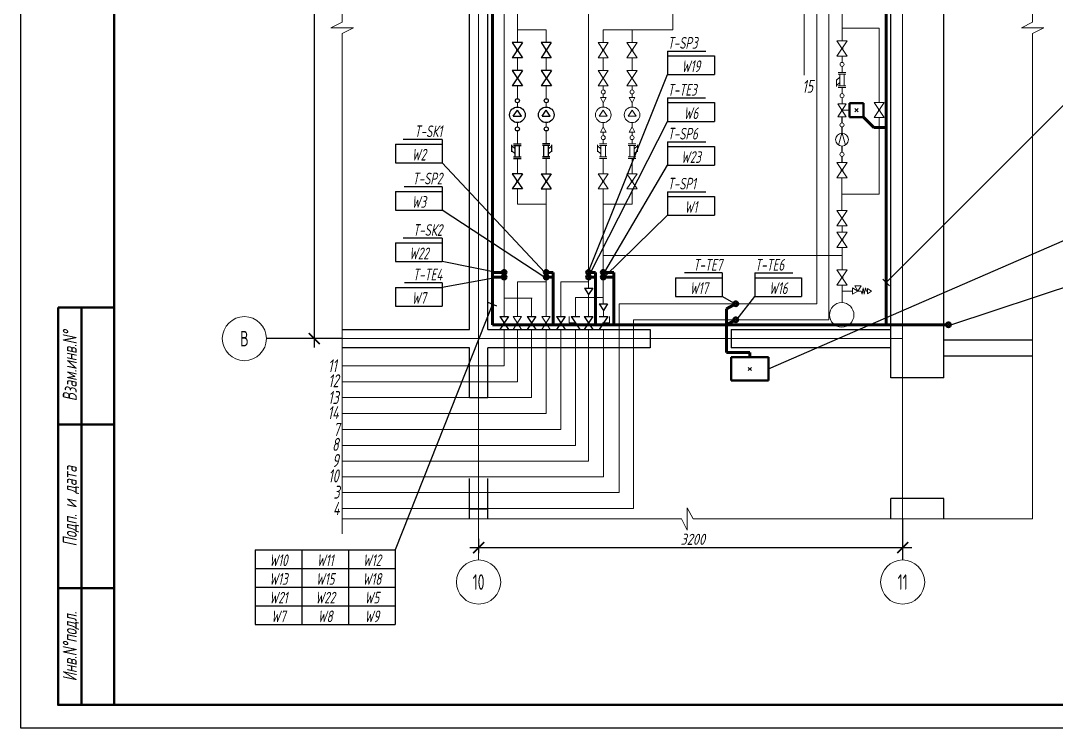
# Model space of a CAD drawing. Extents: x 37 to 1092, y -2983 to -601.
# Drawn here: x 37.2 to 258.7, y -2386.8 to -2235.5 of the extents above; entities that cross this region are included whole.
import ezdxf
from ezdxf.enums import TextEntityAlignment as Align

# ---------------------------------------------------------------- set-up
doc = ezdxf.new("R2010")
doc.units = 0
for name, color, linetype, lineweight in [('EL_DEVICE', 1, 'Continuous', 50), ('EL_KABLE', 9, 'Continuous', 60), ('выноски', 120, 'Continuous', 9), ('кирпич', 7, 'Continuous', 5), ('Оси', 250, 'Continuous', 15)]:
    doc.layers.add(name, color=color, linetype=linetype, lineweight=lineweight)
for name, color, linetype in [('FORMAT', 134, 'Continuous'), ('SYS_PIN', 7, 'Continuous'), ('TEXT', 4, 'Continuous'), ('Перегородки', 13, 'Continuous'), ('РАЗМ', 24, 'Continuous'), ('Размеры', 252, 'Continuous'), ('стены', 7, 'Continuous')]:
    doc.layers.add(name, color=color, linetype=linetype)
doc.styles.add('GOST 2.304', font='CS_Gost2304.shx', dxfattribs={"oblique": 15})
doc.styles.add('R2_5', font='romant.shx', dxfattribs={"width": 0.65, "oblique": 12, "height": 2.5})
doc.styles.get("Standard").update_dxf_attribs({"font": 'romant.shx', "width": 0.65, "oblique": 12})

# ---------------------------------------------------------------- blocks, each defined once
blk = doc.blocks.new('_ArchTick')
at = {"lineweight": 20, "const_width": 0.15}
blk.add_lwpolyline([(-0.5, -0.5), (0.5, 0.5)], dxfattribs=at)
blk = doc.blocks.new('Valve10')
for p, q in [((-1.5, 11), (0, 11.5)), ((1.5, 10.5), (-1.5, 11)), ((-1.5, 10), (1.5, 10.5)), ((1.5, 9.5), (-1.5, 10)), ((0, 11.5), (0, 12)), ((-2.5, 6), (-2.5, 9)), ((-2.5, 9), (0, 7.5)), ((0, 7.5), (-2.5, 6)), ((0, 7.5), (-1.5, 5)), ((-1.5, 5), (1.5, 5)), ((0, 9), (1.5, 9.5)), ((0, 7.5), (0, 9)), ((1.5, 5), (0, 7.5)), ((0, 5), (0, 0))]:
    blk.add_line(p, q)
blk = doc.blocks.new('KIP_AUTOMATION_BOX')
at = {"layer": 'EL_DEVICE'}
for p, q in [((-4, 2.5), (4, 2.5)), ((-4, -2.5), (-4, 2.5)), ((4, 2.5), (4, -2.5)), ((4, -2.5), (-4, -2.5))]:
    blk.add_line(p, q, dxfattribs=at)
blk = doc.blocks.new('CONNECTOR_SQUARE')
at = {"layer": 'SYS_PIN'}
for p, q in [((-0.35, 0.35), (0.35, -0.35)), ((0.35, 0.35), (-0.35, -0.35))]:
    blk.add_line(p, q, dxfattribs=at)
blk = doc.blocks.new('KIP_SENSOR')
at = {"layer": 'EL_DEVICE'}
blk.add_circle((0, 0), 0.5, dxfattribs=at)
blk = doc.blocks.new('KIP_SOLENOID')
at = {"layer": 'EL_DEVICE'}
for p, q in [((-1.5, 1.5), (1.5, 1.5)), ((-1.5, -1.5), (-1.5, 1.5)), ((1.5, 1.5), (1.5, -1.5)), ((1.5, -1.5), (-1.5, -1.5))]:
    blk.add_line(p, q, dxfattribs=at)

msp = doc.modelspace()

# ---------------------------------------------------------------- linework, layer by layer
for p, q in [((142.36, -2240.11), (144.54, -2243.38)), ((144.54, -2240.11), (142.36, -2243.38)), ((144.54, -2240.11), (142.36, -2240.11)), ((148.53, -2240.11), (150.71, -2243.38)), ((150.71, -2240.11), (148.53, -2243.38)), ((150.71, -2240.11), (148.53, -2240.11)), ((175.59, -2241.94), (175.59, -2242.94)), ((175.59, -2241.94), (183.75, -2241.94)), ((144.54, -2243.38), (142.36, -2243.38)), ((150.71, -2243.38), (148.53, -2243.38)), ((175.59, -2242.94), (185.59, -2242.94)), ((175.59, -2242.94), (175.59, -2246.94)), ((185.59, -2242.94), (185.59, -2246.94)), ((222.33, -2291.44), (271.11, -2242.66)), ((142.37, -2246.12), (144.54, -2249.39)), ((144.54, -2246.12), (142.37, -2249.39)), ((144.54, -2246.12), (142.37, -2246.12)), ((148.54, -2246.12), (150.72, -2249.39)), ((150.72, -2246.12), (148.54, -2249.39)), ((150.72, -2246.12), (148.54, -2246.12)), ((158.75, -2288.94), (175.59, -2246.94)), ((175.59, -2246.94), (185.59, -2246.94)), ((144.54, -2249.39), (142.37, -2249.39)), ((150.72, -2249.39), (148.54, -2249.39)), ((175.59, -2251.98), (175.59, -2252.98)), ((175.59, -2251.98), (183.67, -2251.98)), ((175.59, -2252.98), (185.59, -2252.98)), ((175.59, -2252.98), (175.59, -2256.98)), ((185.59, -2252.98), (185.59, -2256.98)), ((142.58, -2255.88), (143.46, -2254.58)), ((144.33, -2255.88), (143.46, -2254.58)), ((148.76, -2255.88), (149.63, -2254.58)), ((150.5, -2255.88), (149.63, -2254.58)), ((142.58, -2255.88), (144.33, -2255.88)), ((148.76, -2255.88), (150.5, -2255.88)), ((158.78, -2289.94), (175.59, -2256.98)), ((175.59, -2256.98), (185.59, -2256.98)), ((117.39, -2261.86), (127.39, -2261.86)), ((117.39, -2261.86), (117.39, -2265.86)), ((127.39, -2260.86), (119.05, -2260.86)), ((127.39, -2260.86), (127.39, -2261.86)), ((127.39, -2261.86), (127.39, -2265.86)), ((142.27, -2263.48), (142.27, -2262)), ((150.8, -2263.48), (150.8, -2262)), ((175.59, -2261.37), (175.59, -2262.37)), ((175.59, -2261.37), (183.75, -2261.37)), ((142.27, -2262.19), (142.96, -2262.85)), ((142.27, -2263.3), (142.96, -2263.96)), ((142.96, -2264.59), (142.96, -2262.12)), ((143.94, -2264.59), (143.94, -2262.12)), ((149.13, -2264.59), (149.13, -2262.12)), ((150.11, -2264.59), (150.11, -2262.12)), ((150.8, -2262.19), (150.11, -2262.85)), ((150.8, -2263.3), (150.11, -2263.96)), ((175.59, -2262.37), (185.59, -2262.37)), ((175.59, -2262.37), (175.59, -2266.37)), ((185.59, -2262.37), (185.59, -2266.37)), ((117.39, -2265.86), (127.39, -2265.86)), ((149.33, -2289.28), (127.39, -2265.86)), ((162.18, -2289.2), (175.59, -2266.37)), ((175.59, -2266.37), (185.59, -2266.37)), ((144.54, -2268.18), (142.36, -2268.18)), ((142.36, -2268.18), (144.54, -2271.45)), ((144.54, -2268.18), (142.36, -2271.45)), ((148.53, -2268.18), (150.71, -2268.18)), ((150.71, -2268.18), (148.53, -2271.45)), ((148.53, -2268.18), (150.71, -2271.45)), ((117.39, -2271.96), (127.39, -2271.96)), ((117.39, -2271.96), (117.39, -2275.96)), ((127.39, -2270.96), (119.22, -2270.96)), ((127.39, -2270.96), (127.39, -2271.96)), ((127.39, -2271.96), (127.39, -2275.96)), ((144.54, -2271.45), (142.36, -2271.45)), ((148.53, -2271.45), (150.71, -2271.45)), ((175.59, -2272.06), (175.59, -2273.06)), ((175.59, -2272.06), (183.75, -2272.06)), ((175.59, -2273.06), (185.59, -2273.06)), ((175.59, -2273.06), (175.59, -2277.06)), ((185.59, -2273.06), (185.59, -2277.06)), ((117.39, -2275.96), (127.39, -2275.96)), ((149.33, -2290.35), (127.39, -2275.96)), ((162.12, -2290.22), (175.59, -2277.06)), ((175.59, -2277.06), (185.59, -2277.06)), ((197.17, -2309.95), (271.11, -2277.75)), ((117.39, -2282.98), (127.39, -2282.98)), ((117.39, -2282.98), (117.39, -2286.98)), ((127.39, -2281.98), (119.05, -2281.98)), ((127.39, -2281.98), (127.39, -2282.98)), ((127.39, -2282.98), (127.39, -2286.98)), ((117.39, -2286.98), (127.39, -2286.98)), ((140.44, -2289.63), (127.39, -2286.98)), ((140.33, -2290.14), (127.39, -2292.51)), ((140.33, -2290.14), (140.33, -2290.14)), ((140.44, -2289.63), (140.44, -2289.63)), ((149.33, -2289.28), (149.33, -2289.28)), ((149.33, -2290.35), (149.33, -2290.35)), ((158.75, -2288.94), (158.75, -2288.94)), ((158.78, -2289.94), (158.78, -2289.94)), ((162.12, -2290.22), (162.12, -2290.22)), ((162.18, -2289.2), (162.18, -2289.2)), ((177.29, -2290.42), (187.29, -2290.42)), ((177.29, -2290.42), (177.29, -2294.42)), ((187.29, -2289.42), (179.21, -2289.42)), ((187.29, -2289.42), (187.29, -2290.42)), ((187.29, -2290.42), (187.29, -2294.42)), ((194.27, -2289.42), (194.27, -2290.42)), ((194.27, -2289.42), (202.36, -2289.42)), ((194.27, -2290.42), (204.27, -2290.42)), ((194.27, -2290.42), (194.27, -2294.42)), ((204.27, -2290.42), (204.27, -2294.42)), ((221.62, -2290.73), (223.04, -2292.14)), ((236.17, -2300.48), (271.11, -2288.96)), ((117.39, -2292.51), (127.39, -2292.51)), ((117.39, -2292.51), (117.39, -2296.51)), ((127.39, -2291.51), (119.3, -2291.51)), ((127.39, -2291.51), (127.39, -2292.51)), ((127.39, -2292.51), (127.39, -2296.51)), ((157.79, -2292.65), (159.61, -2292.65)), ((157.79, -2292.65), (158.7, -2294.02)), ((159.61, -2292.65), (158.7, -2294.02)), ((177.29, -2294.42), (187.29, -2294.42)), ((189.88, -2295.94), (187.29, -2294.42)), ((190.44, -2299.29), (194.27, -2294.42)), ((194.27, -2294.42), (204.27, -2294.42)), ((138.15, -2296.12), (117.34, -2348.62)), ((117.39, -2296.51), (127.39, -2296.51)), ((139.08, -2296.49), (137.22, -2295.75)), ((160.93, -2296.05), (162.76, -2296.05)), ((160.93, -2296.05), (161.85, -2297.41)), ((162.76, -2296.05), (161.85, -2297.41)), ((189.88, -2295.94), (189.88, -2295.94)), ((139.71, -2298.74), (141.53, -2298.74)), ((139.71, -2298.74), (141.53, -2301.48)), ((141.53, -2298.74), (139.71, -2301.48)), ((145.58, -2298.74), (147.4, -2298.74)), ((145.58, -2298.74), (147.4, -2301.48)), ((147.4, -2298.74), (145.58, -2301.48)), ((151.84, -2298.74), (153.67, -2298.74)), ((151.84, -2298.74), (153.67, -2301.48)), ((153.67, -2298.74), (151.84, -2301.48)), ((154.95, -2298.74), (156.78, -2298.74)), ((154.95, -2298.74), (156.78, -2301.48)), ((157.76, -2298.74), (159.58, -2298.74)), ((157.76, -2298.74), (159.58, -2301.48)), ((159.58, -2298.74), (157.76, -2301.48)), ((160.94, -2298.74), (162.77, -2298.74)), ((162.77, -2298.74), (160.94, -2301.48)), ((190.44, -2299.29), (190.44, -2299.29)), ((139.71, -2301.48), (141.53, -2301.48)), ((145.58, -2301.48), (147.4, -2301.48)), ((151.84, -2301.48), (153.67, -2301.48)), ((154.95, -2301.48), (156.78, -2301.48)), ((157.76, -2301.48), (159.58, -2301.48)), ((160.94, -2301.48), (162.77, -2301.48)), ((236.17, -2300.48), (236.17, -2300.48)), ((234.67, -2303.75), (253.66, -2303.75)), ((234.67, -2307.15), (253.66, -2307.15)), ((197.17, -2309.95), (197.17, -2309.95)), ((87.34, -2348.62), (117.34, -2348.62)), ((87.34, -2348.62), (87.34, -2364.62)), ((97.34, -2348.62), (97.34, -2364.62)), ((107.34, -2348.62), (107.34, -2364.62)), ((117.34, -2348.62), (117.34, -2364.62)), ((87.34, -2352.62), (117.34, -2352.62)), ((87.34, -2356.62), (117.34, -2356.62)), ((87.34, -2360.62), (117.34, -2360.62)), ((87.34, -2364.62), (117.34, -2364.62))]:
    msp.add_line(p, q)
for centre in [(143.46, -2255.58), (149.63, -2255.58)]:
    msp.add_circle(centre, 1.67)
at = {"layer": 'EL_KABLE'}
for p, q in [((138.15, -2300.48), (138.15, -2144.29)), ((222.33, -2300.48), (222.33, -2144.29)), ((138.15, -2300.48), (138.15, -2158)), ((138.15, -2300.48), (138.15, -2159.58)), ((138.15, -2300.48), (138.15, -2186.22)), ((138.15, -2300.48), (138.15, -2197.08)), ((222.33, -2300.48), (222.33, -2196.37)), ((138.15, -2300.48), (138.15, -2210.51)), ((138.15, -2300.48), (138.15, -2211.85)), ((138.15, -2300.48), (138.15, -2213.64)), ((138.15, -2300.48), (138.15, -2213.64)), ((138.15, -2300.48), (138.15, -2216.8)), ((219.7, -2258.31), (217.5, -2256.11)), ((222.33, -2258.31), (219.7, -2258.31)), ((222.33, -2300.48), (222.33, -2258.31)), ((138.15, -2300.48), (138.15, -2289.28)), ((138.15, -2289.28), (140.12, -2289.28)), ((138.15, -2300.48), (138.15, -2290.28)), ((138.15, -2290.28), (140.12, -2290.28)), ((151.1, -2289.28), (150.12, -2289.28)), ((151.1, -2290.28), (150.12, -2290.28)), ((151.1, -2300.48), (151.1, -2289.28)), ((151.1, -2300.48), (151.1, -2290.28)), ((160.2, -2289.28), (159.2, -2289.28)), ((160.2, -2290.28), (159.2, -2290.28)), ((160.2, -2300.48), (160.2, -2289.28)), ((160.2, -2300.48), (160.2, -2290.28)), ((164.12, -2289.28), (162.31, -2289.28)), ((164.12, -2290.28), (162.31, -2290.28)), ((164.12, -2300.48), (164.12, -2289.28)), ((164.12, -2300.48), (164.12, -2290.28)), ((188.17, -2297.07), (189.73, -2296.24)), ((188.17, -2306.45), (188.17, -2297.07)), ((188.17, -2300.48), (189.73, -2299.64)), ((188.17, -2300.48), (138.15, -2300.48)), ((188.17, -2300.48), (138.15, -2300.48)), ((188.17, -2300.48), (138.15, -2300.48)), ((188.17, -2300.48), (138.15, -2300.48)), ((188.17, -2300.48), (138.15, -2300.48)), ((188.17, -2300.48), (138.15, -2300.48)), ((188.17, -2300.48), (138.15, -2300.48)), ((188.17, -2300.48), (138.15, -2300.48)), ((188.17, -2300.48), (138.15, -2300.48)), ((188.17, -2300.48), (138.15, -2300.48)), ((188.17, -2300.48), (138.15, -2300.48)), ((188.17, -2300.48), (138.15, -2300.48)), ((188.17, -2300.48), (151.1, -2300.48)), ((188.17, -2300.48), (151.1, -2300.48)), ((188.17, -2300.48), (160.2, -2300.48)), ((188.17, -2300.48), (160.2, -2300.48)), ((188.17, -2300.48), (164.12, -2300.48)), ((188.17, -2300.48), (164.12, -2300.48)), ((188.17, -2306.45), (188.17, -2300.48)), ((188.17, -2306.45), (188.17, -2300.48)), ((188.17, -2306.45), (188.17, -2300.48)), ((188.17, -2306.45), (188.17, -2300.48)), ((188.17, -2300.48), (235.17, -2300.48)), ((188.17, -2306.45), (188.17, -2300.48)), ((188.17, -2306.45), (188.17, -2300.48)), ((188.17, -2306.45), (188.17, -2300.48)), ((188.17, -2306.45), (188.17, -2300.48)), ((188.17, -2306.45), (188.17, -2300.48)), ((188.17, -2306.45), (188.17, -2300.48)), ((188.17, -2306.45), (188.17, -2300.48)), ((188.17, -2306.45), (188.17, -2300.48)), ((188.17, -2306.45), (188.17, -2300.48)), ((188.17, -2300.48), (222.33, -2300.48)), ((188.17, -2306.45), (188.17, -2300.48)), ((188.17, -2306.45), (188.17, -2300.48)), ((188.17, -2306.45), (188.17, -2300.48)), ((188.17, -2306.45), (188.17, -2300.48)), ((188.17, -2306.45), (188.17, -2300.48)), ((188.17, -2306.45), (188.17, -2300.48)), ((188.17, -2300.48), (222.33, -2300.48)), ((188.17, -2306.45), (188.17, -2300.48)), ((188.17, -2306.45), (188.17, -2300.48)), ((188.17, -2306.45), (188.17, -2300.48)), ((188.17, -2306.45), (188.17, -2300.48)), ((188.17, -2300.48), (222.33, -2300.48)), ((193.17, -2306.45), (188.17, -2306.45)), ((193.17, -2306.45), (188.17, -2306.45)), ((193.17, -2306.45), (188.17, -2306.45)), ((193.17, -2306.45), (188.17, -2306.45)), ((193.17, -2306.45), (188.17, -2306.45)), ((193.17, -2306.45), (188.17, -2306.45)), ((193.17, -2306.45), (188.17, -2306.45)), ((193.17, -2306.45), (188.17, -2306.45)), ((193.17, -2306.45), (188.17, -2306.45)), ((193.17, -2306.45), (188.17, -2306.45)), ((193.17, -2306.45), (188.17, -2306.45)), ((193.17, -2306.45), (188.17, -2306.45)), ((193.17, -2306.45), (188.17, -2306.45)), ((193.17, -2306.45), (188.17, -2306.45)), ((193.17, -2306.45), (188.17, -2306.45)), ((193.17, -2306.45), (188.17, -2306.45)), ((193.17, -2306.45), (188.17, -2306.45)), ((193.17, -2306.45), (188.17, -2306.45)), ((193.17, -2306.45), (188.17, -2306.45)), ((193.17, -2306.45), (188.17, -2306.45)), ((193.17, -2306.45), (188.17, -2306.45)), ((193.17, -2306.45), (188.17, -2306.45)), ((193.17, -2306.45), (188.17, -2306.45)), ((193.17, -2306.45), (188.17, -2306.45)), ((193.17, -2307.45), (193.17, -2306.45)), ((193.17, -2307.45), (193.17, -2306.45)), ((193.17, -2307.45), (193.17, -2306.45)), ((193.17, -2307.45), (193.17, -2306.45)), ((193.17, -2307.45), (193.17, -2306.45)), ((193.17, -2307.45), (193.17, -2306.45)), ((193.17, -2307.45), (193.17, -2306.45)), ((193.17, -2307.45), (193.17, -2306.45)), ((193.17, -2307.45), (193.17, -2306.45)), ((193.17, -2307.45), (193.17, -2306.45)), ((193.17, -2307.45), (193.17, -2306.45)), ((193.17, -2307.45), (193.17, -2306.45)), ((193.17, -2307.45), (193.17, -2306.45)), ((193.17, -2307.45), (193.17, -2306.45)), ((193.17, -2307.45), (193.17, -2306.45)), ((193.17, -2307.45), (193.17, -2306.45)), ((193.17, -2307.45), (193.17, -2306.45)), ((193.17, -2307.45), (193.17, -2306.45)), ((193.17, -2307.45), (193.17, -2306.45)), ((193.17, -2307.45), (193.17, -2306.45)), ((193.17, -2307.45), (193.17, -2306.45)), ((193.17, -2307.45), (193.17, -2306.45)), ((193.17, -2307.45), (193.17, -2306.45)), ((193.17, -2307.45), (193.17, -2306.45))]:
    msp.add_line(p, q, dxfattribs=at)
at = {"layer": 'FORMAT', "lineweight": 50}
for p, q in [((50.2, -2296.82), (50.2, -2381.82)), ((57.2, -2321.82), (45.2, -2321.82)), ((57.2, -2356.82), (45.2, -2356.82))]:
    msp.add_line(p, q, dxfattribs=at)
at = {"layer": 'FORMAT'}
msp.add_lwpolyline([(37.2, -2089.82), (457.2, -2089.82), (457.2, -2386.82), (37.2, -2386.82)], close=True, dxfattribs=at)
at = {"layer": 'FORMAT', "lineweight": 50}
for points in [[(57.2, -2381.82), (57.2, -2094.82), (452.2, -2094.82), (452.2, -2381.82)], [(45.2, -2296.82), (57.2, -2296.82), (57.2, -2381.82), (45.2, -2381.82)]]:
    msp.add_lwpolyline(points, close=True, dxfattribs=at)
at = {"layer": 'выноски'}
for p, q in [((103.56, -2236.99), (105.96, -2235.77)), ((108.36, -2236.99), (103.56, -2236.99)), ((105.96, -2238.21), (108.36, -2236.99)), ((251.27, -2236.99), (253.66, -2235.77)), ((256.06, -2236.99), (251.27, -2236.99)), ((253.66, -2238.21), (256.06, -2236.99)), ((179.81, -2344.43), (179.81, -2339.63)), ((179.81, -2339.63), (181.04, -2342.03)), ((178.59, -2342.03), (179.81, -2344.43))]:
    msp.add_line(p, q, dxfattribs=at)
at = {"layer": 'кирпич'}
for p, q in [((211.82, -2243.03), (214, -2239.77)), ((214, -2243.03), (211.82, -2239.77)), ((214, -2239.77), (211.82, -2239.77)), ((160.72, -2240.11), (162.9, -2243.38)), ((162.9, -2240.11), (160.72, -2243.38)), ((162.9, -2240.11), (160.72, -2240.11)), ((166.89, -2240.11), (169.07, -2243.38)), ((169.07, -2240.11), (166.89, -2243.38)), ((169.07, -2240.11), (166.89, -2240.11)), ((162.9, -2243.38), (160.72, -2243.38)), ((169.07, -2243.38), (166.89, -2243.38)), ((214, -2243.03), (211.82, -2243.03)), ((160.73, -2246.12), (162.91, -2249.39)), ((162.91, -2246.12), (160.73, -2249.39)), ((162.91, -2246.12), (160.73, -2246.12)), ((166.9, -2246.12), (169.08, -2249.39)), ((169.08, -2246.12), (166.9, -2249.39)), ((169.08, -2246.12), (166.9, -2246.12)), ((211.73, -2248.19), (212.42, -2247.53)), ((211.73, -2248.01), (211.73, -2249.49)), ((211.73, -2249.3), (212.42, -2248.64)), ((212.1, -2246.56), (213.73, -2246.56)), ((212.1, -2246.91), (213.73, -2246.91)), ((212.42, -2246.91), (212.42, -2249.37)), ((213.4, -2246.91), (213.4, -2249.37)), ((162.91, -2249.39), (160.73, -2249.39)), ((169.08, -2249.39), (166.9, -2249.39)), ((212.1, -2249.37), (213.73, -2249.37)), ((212.1, -2249.72), (213.73, -2249.72)), ((162.43, -2251.86), (161.22, -2251.86)), ((161.82, -2252.99), (161.22, -2251.86)), ((161.82, -2252.99), (162.43, -2251.86)), ((168.6, -2251.86), (167.39, -2251.86)), ((167.99, -2252.99), (167.39, -2251.86)), ((167.99, -2252.99), (168.6, -2251.86)), ((219.76, -2256.19), (221.94, -2252.92)), ((221.94, -2256.19), (219.76, -2252.92)), ((221.94, -2252.92), (219.76, -2252.92)), ((160.95, -2255.88), (161.82, -2254.58)), ((162.69, -2255.88), (161.82, -2254.58)), ((167.12, -2255.88), (167.99, -2254.58)), ((168.86, -2255.88), (167.99, -2254.58)), ((213.82, -2253.25), (211.99, -2253.25)), ((213.82, -2255.99), (211.99, -2253.25)), ((211.99, -2255.99), (213.82, -2253.25)), ((214.5, -2254.61), (212.91, -2254.61)), ((160.95, -2255.88), (162.69, -2255.88)), ((167.12, -2255.88), (168.86, -2255.88)), ((213.82, -2255.99), (211.99, -2255.99)), ((221.94, -2256.19), (219.76, -2256.19)), ((161.82, -2258.17), (161.22, -2259.3)), ((162.43, -2259.3), (161.22, -2259.3)), ((161.82, -2258.17), (162.43, -2259.3)), ((167.99, -2258.17), (167.39, -2259.3)), ((168.6, -2259.3), (167.39, -2259.3)), ((167.99, -2258.17), (168.6, -2259.3)), ((212.13, -2262.04), (212.9, -2259.51)), ((213.68, -2262.04), (212.91, -2259.51)), ((160.63, -2263.48), (160.63, -2262)), ((161, -2261.77), (162.62, -2261.77)), ((168.8, -2261.77), (167.17, -2261.77)), ((169.16, -2263.48), (169.16, -2262)), ((160.63, -2262.19), (161.32, -2262.85)), ((160.63, -2263.3), (161.32, -2263.96)), ((161, -2262.12), (162.62, -2262.12)), ((161.32, -2264.59), (161.32, -2262.12)), ((162.3, -2264.59), (162.3, -2262.12)), ((168.8, -2262.12), (167.17, -2262.12)), ((167.49, -2264.59), (167.49, -2262.12)), ((168.47, -2264.59), (168.47, -2262.12)), ((169.16, -2262.19), (168.47, -2262.85)), ((169.16, -2263.3), (168.47, -2263.96)), ((161, -2264.59), (162.62, -2264.59)), ((161, -2264.94), (162.62, -2264.94)), ((168.8, -2264.59), (167.17, -2264.59)), ((168.8, -2264.94), (167.17, -2264.94)), ((211.81, -2269.06), (213.99, -2265.8)), ((213.99, -2269.06), (211.81, -2265.8)), ((213.99, -2265.8), (211.81, -2265.8)), ((162.9, -2268.18), (160.72, -2268.18)), ((160.72, -2268.18), (162.9, -2271.45)), ((162.9, -2268.18), (160.72, -2271.45)), ((166.89, -2268.18), (169.07, -2268.18)), ((169.07, -2268.18), (166.89, -2271.45)), ((166.89, -2268.18), (169.07, -2271.45)), ((213.99, -2269.06), (211.81, -2269.06)), ((162.9, -2271.45), (160.72, -2271.45)), ((166.89, -2271.45), (169.07, -2271.45)), ((214, -2279.32), (211.82, -2276.05)), ((211.82, -2279.32), (214, -2276.05)), ((211.82, -2276.05), (214, -2276.05)), ((211.82, -2279.32), (214, -2279.32)), ((214, -2283.96), (211.82, -2280.69)), ((211.82, -2283.96), (214, -2280.69)), ((211.82, -2280.69), (214, -2280.69)), ((211.82, -2283.96), (214, -2283.96)), ((214, -2292.02), (211.82, -2288.75)), ((211.82, -2292.02), (214, -2288.75)), ((211.82, -2288.75), (214, -2288.75)), ((211.82, -2292.02), (214, -2292.02)), ((219.24, -2293.3, -2.28), (218.35, -2292.71, -2.28)), ((218.35, -2293.89, -2.28), (218.35, -2292.71, -2.28)), ((219.24, -2293.3, -2.28), (218.35, -2293.89, -2.28)), ((142.54, -2298.74), (144.36, -2298.74)), ((142.54, -2298.74), (144.36, -2301.48)), ((144.36, -2298.74), (142.54, -2301.48)), ((148.67, -2298.74), (150.5, -2298.74)), ((148.67, -2298.74), (150.5, -2301.48)), ((150.5, -2298.74), (148.67, -2301.48)), ((142.54, -2301.48), (144.36, -2301.48)), ((148.67, -2301.48), (150.5, -2301.48))]:
    msp.add_line(p, q, dxfattribs=at)
for points in [[(212.91, -2239.77), (212.91, -2156.09)], [(207.53, -2161.58), (207.53, -2296)], [(210.08, -2168.09), (210.08, -2299.41)], [(176.69, -2213.23), (176.69, -2237.37)], [(204.83, -2211.47), (204.83, -2247.08)], [(140.62, -2298.74), (140.62, -2222.29)], [(143.46, -2237.37), (143.46, -2225.13)], [(158.7, -2292.03), (158.7, -2228.11)], [(143.45, -2240.11), (143.45, -2237.37)], [(149.63, -2237.37), (143.46, -2237.37)], [(143.46, -2237.37), (143.46, -2240.11)], [(149.62, -2240.11), (149.62, -2237.37)], [(149.63, -2237.37), (149.63, -2240.11)], [(176.69, -2237.37), (161.81, -2237.37)], [(161.81, -2240.11), (161.81, -2237.37)], [(161.82, -2237.37), (161.82, -2240.11)], [(167.98, -2240.11), (167.98, -2237.37)], [(167.99, -2237.37), (167.99, -2240.11)], [(220.85, -2237.04), (212.91, -2237.04)], [(220.85, -2237.04), (220.85, -2252.92)], [(143.45, -2243.38), (143.45, -2246.12)], [(143.46, -2246.12), (143.46, -2243.38)], [(149.62, -2243.38), (149.62, -2246.12)], [(149.63, -2246.12), (149.63, -2243.38)], [(161.81, -2243.38), (161.81, -2246.12)], [(161.82, -2246.12), (161.82, -2243.38)], [(167.98, -2243.38), (167.98, -2246.12)], [(167.99, -2246.12), (167.99, -2243.38)], [(212.91, -2243.03), (212.91, -2244.36)], [(212.91, -2246.56), (212.91, -2245.23)], [(143.45, -2252.13), (143.45, -2249.39)], [(143.46, -2249.39), (143.46, -2252.13)], [(149.62, -2252.13), (149.62, -2249.39)], [(149.63, -2249.39), (149.63, -2252.13)], [(161.82, -2249.39), (161.82, -2250.26)], [(167.99, -2249.39), (167.99, -2250.26)], [(212.91, -2249.72), (212.91, -2251.05)], [(212.92, -2251.05), (212.92, -2249.72)], [(143.46, -2252.99), (143.46, -2253.9)], [(149.63, -2252.99), (149.63, -2253.9)], [(161.82, -2251.86), (161.82, -2251.13)], [(161.82, -2252.99), (161.82, -2253.9)], [(167.99, -2251.86), (167.99, -2251.13)], [(167.99, -2252.99), (167.99, -2253.9)], [(212.91, -2253.25), (212.91, -2251.92)], [(212.92, -2251.92), (212.92, -2253.25)], [(143.46, -2257.25), (143.46, -2258.17)], [(149.63, -2257.25), (149.63, -2258.17)], [(161.82, -2258.17), (161.82, -2257.25)], [(167.99, -2258.17), (167.99, -2257.25)], [(212.9, -2255.99), (212.9, -2257.31)], [(212.91, -2257.31), (212.91, -2255.99)], [(220.85, -2272.56), (220.85, -2256.19)], [(143.45, -2259.03), (143.45, -2261.77)], [(143.46, -2261.77), (143.46, -2259.03)], [(149.62, -2259.03), (149.62, -2261.77)], [(149.63, -2261.77), (149.63, -2259.03)], [(161.82, -2259.3), (161.82, -2260.03)], [(167.99, -2259.3), (167.99, -2260.03)], [(212.9, -2259.51), (212.9, -2258.18)], [(212.91, -2258.18), (212.91, -2259.51)], [(161.82, -2261.77), (161.82, -2260.9)], [(167.99, -2261.77), (167.99, -2260.9)], [(212.9, -2262.27), (212.9, -2263.6)], [(212.91, -2263.6), (212.91, -2262.27)], [(143.45, -2264.94), (143.45, -2268.18)], [(149.62, -2264.94), (149.62, -2268.18)], [(161.81, -2264.94), (161.81, -2268.18)], [(167.98, -2264.94), (167.98, -2268.18)], [(212.9, -2265.8), (212.9, -2264.47)], [(212.91, -2264.47), (212.91, -2265.8)], [(212.9, -2269.06), (212.9, -2276.05)], [(143.45, -2274.69), (143.45, -2271.45)], [(149.62, -2274.69), (149.62, -2271.45)], [(161.81, -2274.69), (161.81, -2271.45)], [(167.98, -2274.69), (167.98, -2271.45)], [(220.85, -2272.56), (212.91, -2272.56)], [(149.62, -2274.69), (143.45, -2274.69)], [(149.62, -2274.69), (149.62, -2298.74)], [(161.81, -2274.69), (161.81, -2296.05)], [(167.98, -2274.69), (161.81, -2274.69)], [(212.91, -2280.69), (212.91, -2279.32)], [(212.91, -2279.32), (212.91, -2280.69)], [(212.91, -2283.96), (212.91, -2285.78)], [(212.91, -2285.78), (212.91, -2283.96)], [(212.91, -2285.65), (161.81, -2285.65)], [(212.91, -2288.75), (212.91, -2285.65)], [(149.62, -2291.28), (143.45, -2291.28)], [(143.45, -2298.74), (143.45, -2291.28)], [(152.75, -2298.74), (152.75, -2291.28)], [(158.7, -2291.28), (152.75, -2291.28)], [(158.7, -2292.65), (158.7, -2292.03)], [(146.6, -2294.77), (140.62, -2294.77)], [(146.49, -2294.77), (146.49, -2298.74)], [(155.86, -2294.68), (155.86, -2298.74)], [(161.85, -2294.68), (155.86, -2294.68)], [(158.7, -2298.74), (158.7, -2294.02)], [(161.85, -2297.41), (161.85, -2298.74)], [(207.53, -2296), (165.22, -2296)], [(165.22, -2336.39), (165.22, -2296)], [(210.08, -2299.41), (168.33, -2299.41)], [(168.33, -2299.41), (168.33, -2339.79)], [(140.62, -2309.28), (140.62, -2301.48)], [(143.45, -2312.68), (143.45, -2301.48)], [(146.49, -2301.48), (146.49, -2316.08)], [(149.62, -2301.48), (149.62, -2319.48)], [(152.75, -2322.88), (152.75, -2301.48)], [(155.86, -2301.48), (155.86, -2326.29)], [(158.67, -2329.64), (158.67, -2301.48)], [(161.85, -2301.48), (161.85, -2333.04)], [(140.62, -2309.28), (105.96, -2309.28)], [(143.45, -2312.68), (105.96, -2312.68)], [(146.49, -2316.08), (105.96, -2316.08)], [(149.62, -2319.48), (105.96, -2319.48)], [(152.75, -2322.88), (105.96, -2322.88)], [(155.86, -2326.29), (105.96, -2326.29)], [(158.67, -2329.64), (105.96, -2329.64)], [(161.85, -2333.04), (105.96, -2333.04)], [(165.22, -2336.39), (105.96, -2336.39)], [(168.33, -2339.79), (105.96, -2339.79)]]:
    msp.add_lwpolyline(points, dxfattribs=at)
for points in [[(143.22, -2241.75), (143.68, -2241.75)], [(149.39, -2241.75), (149.85, -2241.75)], [(161.58, -2241.75), (162.04, -2241.75)], [(167.75, -2241.75), (168.21, -2241.75)], [(212.69, -2241.4), (213.14, -2241.4)], [(212.72, -2254.62), (213.1, -2254.62)], [(220.62, -2254.56), (221.08, -2254.56)], [(212.67, -2267.43), (213.13, -2267.43)], [(143.22, -2269.81), (143.68, -2269.81)], [(149.85, -2269.81), (149.39, -2269.81)], [(161.58, -2269.81), (162.04, -2269.81)], [(168.21, -2269.81), (167.75, -2269.81)], [(213.14, -2282.32), (212.69, -2282.32)], [(213.14, -2290.38), (212.69, -2290.38)], [(140.81, -2300.11), (140.43, -2300.11)], [(143.64, -2300.11), (143.26, -2300.11)], [(146.68, -2300.11), (146.3, -2300.11)], [(149.77, -2300.11), (149.39, -2300.11)], [(152.94, -2300.11), (152.56, -2300.11)], [(156.05, -2300.11), (155.67, -2300.11)], [(158.86, -2300.11), (158.48, -2300.11)], [(162.04, -2300.11), (161.66, -2300.11)]]:
    msp.add_lwpolyline(points, close=True, dxfattribs=at)
at = {"layer": 'кирпич', "elevation": -2.28}
msp.add_lwpolyline([(212.91, -2295.77), (212.91, -2292.02)], dxfattribs=at)
at = {"layer": 'кирпич'}
for centre, radius in [((212.91, -2244.79), 0.433), ((161.82, -2250.69), 0.433), ((167.99, -2250.69), 0.433), ((212.91, -2251.49), 0.433), ((161.82, -2255.58), 1.67), ((167.99, -2255.58), 1.67), ((212.9, -2257.75), 0.433), ((212.91, -2260.89), 1.38), ((161.82, -2260.46), 0.433), ((167.99, -2260.46), 0.433), ((212.9, -2264.04), 0.433), ((212.84, -2298.38), 2.62)]:
    msp.add_circle(centre, radius, dxfattribs=at)
at = {"layer": 'Оси'}
for p, q in [((135.16, -2140.17), (135.16, -2342.03)), ((225.88, -2140.17), (225.88, -2342.03)), ((154.52, -2300.11), (154.52, -2298.75)), ((163.19, -2300.11), (163.19, -2298.75)), ((155.86, -2300.11), (154.52, -2300.11)), ((163.19, -2300.11), (161.85, -2300.11)), ((98.83, -2303.46), (89.76, -2303.46)), ((225.88, -2303.46), (105.96, -2303.46)), ((105.96, -2342.03), (105.96, -2345.2)), ((135.16, -2342.03), (135.16, -2350.81))]:
    msp.add_line(p, q, dxfattribs=at)
for points in [[(105.96, -2235.77), (105.96, -2131.95), (253.66, -2131.95), (253.66, -2235.77)], [(178.59, -2342.03), (105.96, -2342.03), (105.96, -2238.21)], [(253.66, -2238.21), (253.66, -2342.03), (181.04, -2342.03)]]:
    msp.add_lwpolyline(points, dxfattribs=at)
for centre in [(85.04, -2303.46), (135.16, -2355.53), (225.88, -2355.53)]:
    msp.add_circle(centre, 4.72, dxfattribs=at)
at = {"layer": 'Перегородки'}
for p, q in [((133.18, -2301.48), (133.18, -2143.29)), ((137.15, -2301.48), (137.15, -2143.29)), ((105.96, -2301.48), (133.18, -2301.48)), ((137.15, -2301.48), (171.87, -2301.48)), ((171.87, -2301.48), (171.87, -2305.45)), ((189.17, -2301.48), (223.33, -2301.48)), ((189.17, -2301.48), (189.17, -2305.45)), ((133.18, -2305.45), (105.96, -2305.45)), ((133.18, -2316.08), (133.18, -2305.45)), ((171.87, -2305.45), (137.15, -2305.45)), ((137.15, -2316.08), (137.15, -2305.45)), ((223.33, -2305.45), (189.17, -2305.45)), ((133.18, -2316.08), (137.15, -2316.08)), ((133.18, -2342.03), (133.18, -2333.37)), ((137.15, -2342.03), (137.15, -2333.37)), ((133.18, -2339.84), (137.15, -2339.84))]:
    msp.add_line(p, q, dxfattribs=at)
at = {"layer": 'РАЗМ'}
for p, q in [((142.63, -2261.77), (144.26, -2261.77)), ((150.43, -2261.77), (148.81, -2261.77)), ((142.63, -2262.12), (144.26, -2262.12)), ((150.43, -2262.12), (148.81, -2262.12)), ((142.63, -2264.59), (144.26, -2264.59)), ((142.63, -2264.94), (144.26, -2264.94)), ((150.43, -2264.59), (148.81, -2264.59)), ((150.43, -2264.94), (148.81, -2264.94))]:
    msp.add_line(p, q, dxfattribs=at)
for centre in [(143.46, -2252.56), (149.63, -2252.56), (143.46, -2258.6), (149.63, -2258.6)]:
    msp.add_circle(centre, 0.433, dxfattribs=at)
at = {"layer": 'Размеры'}
for p, q in [((100.01, -2136.96), (100.01, -2305.35)), ((133.18, -2299.71), (133.18, -2281.67)), ((133.18, -2299.71), (133.18, -2281.67)), ((137.15, -2299.71), (137.15, -2281.67)), ((137.15, -2299.71), (137.15, -2281.67)), ((105.96, -2303.46), (89.76, -2303.46)), ((105.96, -2303.46), (89.76, -2303.46)), ((225.88, -2342.03), (225.88, -2350.81)), ((133.27, -2348.16), (227.87, -2348.16)), ((135.16, -2346.27), (135.16, -2349.34)), ((135.16, -2346.27), (135.16, -2349.34)), ((225.88, -2346.27), (225.88, -2349.34))]:
    msp.add_line(p, q, dxfattribs=at)
at = {"layer": 'стены'}
for p, q in [((234.67, -2311.83), (234.67, -2131.95)), ((223.33, -2311.83), (223.33, -2143.29)), ((234.67, -2311.83), (223.33, -2311.83)), ((223.33, -2342.03), (223.33, -2337.63)), ((234.67, -2337.63), (223.33, -2337.63)), ((234.67, -2342.03), (234.67, -2337.63))]:
    msp.add_line(p, q, dxfattribs=at)

# ---------------------------------------------------------------- block references
for name, p in [('KIP_SOLENOID', (216, -2254.61)), ('CONNECTOR_SQUARE', (216, -2254.61)), ('KIP_SENSOR', (140.62, -2289.28)), ('KIP_SENSOR', (140.62, -2290.28)), ('CONNECTOR_SQUARE', (140.62, -2289.28)), ('CONNECTOR_SQUARE', (140.62, -2290.28)), ('KIP_SENSOR', (149.62, -2289.28)), ('KIP_SENSOR', (149.62, -2290.28)), ('CONNECTOR_SQUARE', (149.62, -2289.28)), ('CONNECTOR_SQUARE', (149.62, -2290.28)), ('KIP_SENSOR', (158.7, -2289.28)), ('KIP_SENSOR', (158.7, -2290.28)), ('CONNECTOR_SQUARE', (158.7, -2289.28)), ('CONNECTOR_SQUARE', (158.7, -2290.28)), ('KIP_SENSOR', (161.81, -2289.28)), ('KIP_SENSOR', (161.81, -2290.28)), ('CONNECTOR_SQUARE', (161.81, -2289.28)), ('CONNECTOR_SQUARE', (161.81, -2290.28)), ('KIP_SENSOR', (190.17, -2296)), ('CONNECTOR_SQUARE', (190.17, -2296)), ('KIP_SENSOR', (190.17, -2299.41)), ('CONNECTOR_SQUARE', (190.17, -2299.41)), ('KIP_SENSOR', (235.67, -2300.48)), ('CONNECTOR_SQUARE', (235.67, -2300.48)), ('KIP_AUTOMATION_BOX', (193.17, -2309.95)), ('CONNECTOR_SQUARE', (193.17, -2309.95))]:
    msp.add_blockref(name, p)
at = {"layer": 'кирпич', "xscale": 0.4538401020000002, "yscale": 0.4538401020000002, "zscale": 0.4538401020000002, "rotation": 270}
msp.add_blockref('Valve10', (212.91, -2293.3, -2.28), dxfattribs=at)
at = {"layer": 'Размеры', "xscale": 2.362499999999998, "yscale": 2.362499999999998, "zscale": 2.362499999999998}
for p, rotation in [((100.01, -2303.46), 270), ((100.01, -2303.46), 90), ((135.16, -2348.16), 180)]:
    msp.add_blockref('_ArchTick', p, dxfattribs=dict(at, rotation=rotation))
for p in [(135.16, -2348.16), (225.88, -2348.16)]:
    msp.add_blockref('_ArchTick', p, dxfattribs=at)

# ---------------------------------------------------------------- texts
at = {"char_height": 2.5}
for s, insert, attachment_point, line_spacing_factor in [('T-SP3', (175.59, -2241.44), 7, 0.25), ('W19', (180.59, -2243.94), 2, 0.96), ('T-TE3', (175.59, -2251.48), 7, 0.25), ('W6', (180.59, -2253.98), 2, 0.96), ('T-SК1', (127.39, -2260.36), 9, 0.25), ('T-SP6', (175.59, -2260.87), 7, 0.25), ('W2', (122.39, -2262.86), 2, 0.96), ('W23', (180.59, -2263.37), 2, 0.96), ('T-SP2', (127.39, -2270.46), 9, 0.25), ('T-SP1', (175.59, -2271.56), 7, 0.25), ('W3', (122.39, -2272.96), 2, 0.96), ('W1', (180.59, -2274.06), 2, 0.96), ('T-SК2', (127.39, -2281.48), 9, 0.25), ('W22', (122.39, -2283.98), 2, 0.96), ('T-TE4', (127.39, -2291.01), 9, 0.25), ('T-TE7', (187.29, -2288.92), 9, 0.25), ('T-TE6', (194.27, -2288.92), 7, 0.25), ('W17', (182.29, -2291.42), 2, 0.96), ('W16', (199.27, -2291.42), 2, 0.96), ('W7', (122.39, -2293.51), 2, 0.96), ('W10', (92.34, -2349.62), 2, 0.96), ('W11', (102.34, -2349.62), 2, 0.96), ('W12', (112.34, -2349.62), 2, 0.96), ('W13', (92.34, -2353.62), 2, 0.96), ('W15', (102.34, -2353.62), 2, 0.96), ('W18', (112.34, -2353.62), 2, 0.96), ('W21', (92.34, -2357.62), 2, 0.96), ('W22', (102.34, -2357.62), 2, 0.96), ('W5', (112.34, -2357.62), 2, 0.96), ('W7', (92.34, -2361.62), 2, 0.96), ('W8', (102.34, -2361.62), 2, 0.96), ('W9', (112.34, -2361.62), 2, 0.96)]:
    msp.add_mtext(s, dxfattribs=dict(at, insert=insert, attachment_point=attachment_point, line_spacing_factor=line_spacing_factor))
at = {"attachment_point": 3}
for s, insert, char_height in [('15', (206.72, -2248.1), 2.778), ('11', (104.82, -2307.87), 2.778), ('12', (105.23, -2311.08), 2.778), ('13', (105.23, -2314.67), 2.778), ('14', (105.23, -2317.89), 2.778), ('7', (105.42, -2321.48), 2.78), ('8', (105.23, -2324.69), 2.78), ('9', (105.23, -2328.14), 2.78), ('10', (105.23, -2331.44), 2.778), ('3', (105.42, -2334.91), 2.78), ('4', (105.42, -2338.41), 2.78)]:
    msp.add_mtext(s, dxfattribs=dict(at, insert=insert, char_height=char_height))
at = {"layer": 'TEXT', "style": 'R2_5', "oblique": 12, "width": 0.65}
for s, p in [('Взам.инв.N%%d', (47.7, -2309.32)), ('Подп. и дата', (47.7, -2339.32)), ('Инв.N%%dподл.', (47.7, -2369.32))]:
    msp.add_text(s, height=3, rotation=90, dxfattribs=at).set_placement(p, align=Align.MIDDLE_CENTER)
at = {"layer": 'Оси', "style": 'GOST 2.304', "width": 0.8}
for s, height, p in [('В', 3.31, (85.04, -2303.46)), ('10', 3.308, (135.16, -2355.53)), ('11', 3.308, (225.88, -2355.53))]:
    msp.add_text(s, height=height, dxfattribs=at).set_placement(p, align=Align.MIDDLE_CENTER)
at = {"layer": 'Размеры', "insert": (180.95, -2346.39), "char_height": 2.362, "attachment_point": 5, "style": 'GOST 2.304'}
msp.add_mtext('\\A1;3200', dxfattribs=at)

doc.saveas('drawing.dxf')
